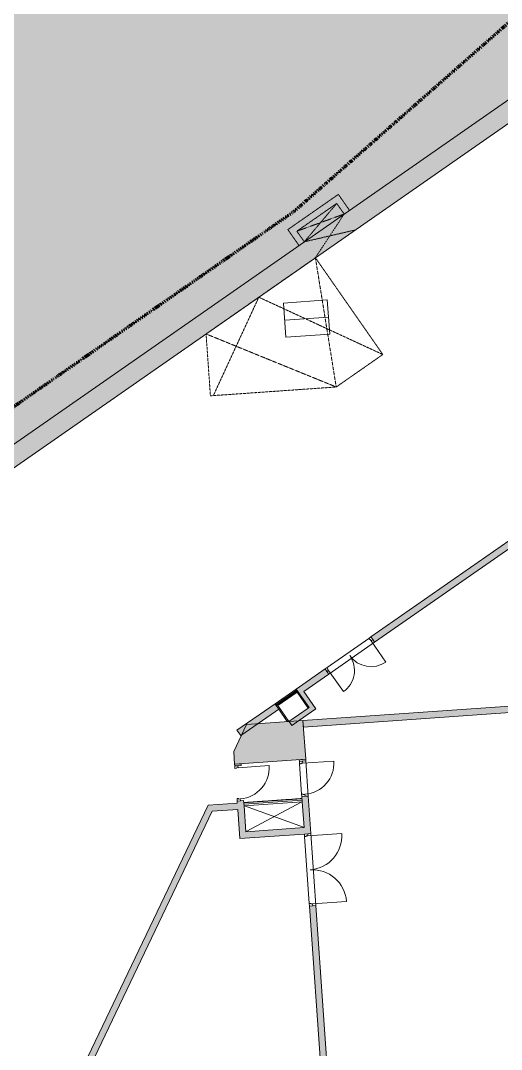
# Model space of a CAD drawing. Header units: millimetres. Extents: x 833941507 to 1669051331, y 817666127 to 1636299673.
# Drawn here: x 834418419 to 834433263, y 818087337 to 818119099 of the extents above; entities that cross this region are included whole.
import ezdxf

# ---------------------------------------------------------------- set-up
doc = ezdxf.new("R2010")
doc.units = ezdxf.units.MM
doc.header["$LTSCALE"] = 3
for name, pattern in [('3A35X-MAGP-P-MP-B02B$0$Double dash', [24.5, 10, -3, 2, -3, 2, -4.5]), ('3A35X-MAGP-P-MP-B02B$0$Hidden', [2.25, 1, -1.25]), ('3A35X-MAGP-P-MP-B02B$0$Overhead', [1.8, 1.2, -0.6])]:
    doc.linetypes.add(name, pattern=pattern)
for name, color, linetype, lineweight in [('3A35X-MAGP-P-MP-B02B$0$A-010-M_LINE', 252, 'Continuous', 5), ('3A35X-MAGP-P-MP-B02B$0$A-010-M_LINE_Over', 252, '3A35X-MAGP-P-MP-B02B$0$Overhead', 5), ('3A35X-MAGP-P-MP-B02B$0$A-200-M_WALL_EXT', 252, 'Continuous', 9), ('3A35X-MAGP-P-MP-B02B$0$A-200-M_WALL_INT', 252, 'Continuous', 9), ('3A35X-MAGP-P-MP-B02B$0$A-200-M_WALL_PAT', 252, 'Continuous', 9), ('3A35X-MAGP-P-MP-B02B$0$A-230-M_FLOOR', 252, 'Continuous', 18), ('3A35X-MAGP-P-MP-B02B$0$A-314-M_WINDOW', 252, 'Continuous', 5), ('3A35X-MAGP-P-MP-B02B$0$A-325-M_DOOR', 252, 'Continuous', 5), ('3A35X-MAGP-P-MP-B02B$0$A-770-ME_FFE_SA', 252, 'Continuous', 5), ('3A35X-MAGP-P-MP-B02B$0$A-770-MH_FFE_SA', 252, '3A35X-MAGP-P-MP-B02B$0$Overhead', 5), ('3A35X-MAGP-P-MP-B02B$0$C-910-M_SITE_BOUND', 252, '3A35X-MAGP-P-MP-B02B$0$Double dash', 70), ('3A35X-MAGP-P-MP-B02B$0$S-280-M_COLUMN', 252, 'Continuous', 9), ('3A35X-MAGP-P-MP-B02B$0$Z-000-T_TEXT', 252, 'Continuous', 5), ('3A35X-MAGP-P-MP-B02B$0$Z-060-M_DETAIL', 252, 'Continuous', 5), ('UAJ-23FLOR-h', 251, 'Continuous', 9)]:
    doc.layers.add(name, color=color, linetype=linetype, lineweight=lineweight)
doc.layers.add('UAJ-00XREF', color=7, linetype='Continuous')

# ---------------------------------------------------------------- blocks, each defined once
blk = doc.blocks.new('GBP-LTC-LB01')
at = {"layer": 'UAJ-23FLOR-h'}
h = blk.add_hatch(dxfattribs=at)
h.set_pattern_fill('EARTH,_O', color=256, scale=180, angle=45)
h.set_pattern_definition([(48.9989, (834576001.8, 818046085.3), (-112.727, 1612.5107), [1143, -1143]), (48.9989, (834575678.3, 818046366.6), (-112.727, 1612.5107), [1143, -1143]), (48.9989, (834575354.8, 818046647.8), (-112.727, 1612.5107), [1143, -1143]), (138.9989, (834575340.7, 818046849.3), (-1612.5107, -112.727), [1143, -1143]), (138.9989, (834575621.9, 818047172.8), (-1612.5107, -112.727), [1143, -1143]), (138.9989, (834575903.1, 818047496.3), (-1612.5107, -112.727), [1143, -1143])])
h.paths.add_polyline_path([(834572173, 818200349), (834310584, 818182062), (834331502, 817882832), (834364940, 817885169), (834473096, 818011284), (834480534, 818020120), (834485095, 818025710), (834491376, 818033619), (834497063, 818041013), (834493146, 818043679), (834512789, 818074029), (834518712, 818083675), (834526231, 818096325), (834534646, 818111073), (834545956, 818131981), (834557205, 818154199), (834564040, 818168497), (834570941, 818183576), (834578368, 818200696)])
h.paths.add_polyline_path([(834382131, 817956470), (834418269, 817958996), (834422062, 817963856), (834428403, 817964299), (834467239, 818010696), (834466445, 818021739), (834476098, 818035709), (834485267, 818048983), (834487015, 818051460), (834497268, 818067303), (834492893, 818129890), (834448057, 818126756), (834416897, 818105052), (834382061, 818080789), (834386167, 818022059), (834377588, 818021459)], flags=16)
edge = h.paths.add_edge_path(flags=16)
edge.add_line((834540292, 818142076), (834533466, 818141614))
edge.add_line((834533466, 818141614), (834523258, 818143863))
edge.add_line((834523258, 818143863), (834525897, 818155839))
edge.add_arc((834558382, 818267025), 115835, 237.2184, 253.71313, ccw=False)
edge.add_line((834495665, 818169638), (834498268, 818132357))
edge.add_line((834498268, 818132357), (834496346, 818130135))
edge.add_line((834496346, 818130135), (834492880, 818129893))
edge.add_line((834492880, 818129893), (834494230, 818110588))
edge.add_line((834494230, 818110588), (834496326, 818110708))
edge.add_line((834496326, 818110708), (834498420, 818080754))
edge.add_line((834498420, 818080754), (834498046, 818080727))
edge.add_line((834498046, 818080727), (834498255, 818077746))
edge.add_line((834498255, 818077746), (834503061, 818078082))
edge.add_line((834503061, 818078082), (834504980, 818081212))
edge.add_line((834504980, 818081212), (834509429, 818088471))
edge.add_line((834509429, 818088471), (834515217, 818097914))
edge.add_line((834515217, 818097914), (834526067, 818116416))
edge.add_line((834526067, 818116416), (834532489, 818127889))
edge.add_line((834532489, 818127889), (834534831, 818132146))
edge.add_line((834534831, 818132146), (834540292, 818142076))
h = blk.add_hatch(dxfattribs=at)
h.set_pattern_fill('EARTH,_O', color=256, scale=180, angle=45)
h.set_pattern_definition([(45.0000001, (-1082349.7, 54794.9), (-3e-06, 1616.4461018), [1143, -1143]), (45.0000001, (-1082652.8, 55098), (-3e-06, 1616.4461018), [1143, -1143]), (45.0000001, (-1082955.9, 55401.1), (-3e-06, 1616.4461018), [1143, -1143]), (135.0000001, (-1082955.9, 55603.1), (-1616.4461018, -3e-06), [1143, -1143]), (135.0000001, (-1082652.8, 55906.2), (-1616.4461018, -3e-06), [1143, -1143]), (135.0000001, (-1082349.7, 56209.3), (-1616.4461018, -3e-06), [1143, -1143])])
h.paths.add_polyline_path([(834669469, 818015499), (834651081, 818014214), (834651091, 818014066), (834669480, 818015352)], flags=16)
edge = h.paths.add_edge_path()
edge.add_arc((834611764, 818123015), 22001, 94.0007, 118.6887)
edge.add_line((834601202, 818142316), (834593918, 818141228))
edge.add_arc((834611768, 818123014), 25503, 93.9972, 134.4213, ccw=False)
edge.add_line((834609991, 818148455), (834618164, 818149026))
edge.add_line((834618164, 818149026), (834618408, 818145535))
edge.add_line((834618408, 818145535), (834616365, 818145392))
edge.add_line((834616365, 818145392), (834616609, 818141901))
edge.add_line((834616609, 818141901), (834611622, 818141552))
edge.add_line((834611622, 818141552), (834611378, 818145043))
edge.add_line((834611378, 818145043), (834610229, 818144963))
h.paths.add_polyline_path([(834673233, 818197366), (834607546, 818192774), (834599172, 818174435), (834588349, 818152375), (834578622, 818133891), (834568418, 818115665), (834556457, 818095618), (834546606, 818080042), (834532219, 818058624), (834523692, 818046596), (834515684, 818035708), (834508244, 818025930), (834500656, 818016266), (834489787, 818002934), (834483448, 817995421), (834478638, 817989842), (834458454, 817967379), (834441506, 817949096), (834383076, 817886437), (834482027, 817893355), (834551919, 817920009), (834634905, 817930637), (834634023, 817939309), (834633770, 817941796), (834633578, 817943687), (834508697, 817930984), (834507053, 817930191), (834506409, 817939427), (834507657, 817945567), (834503417, 818006767), (834503064, 818011763), (834514053, 818025792), (834520785, 818034889), (834526319, 818042437), (834532382, 818050706), (834536346, 818056473), (834542258, 818065226), (834550406, 818077287), (834561579, 818095002), (834574523, 818117080), (834587769, 818140310), (834609774, 818143595), (834610002, 818140336), (834634253, 818142031), (834636807, 818105492), (834642791, 818105914), (834646279, 818056033), (834640293, 818055614), (834643382, 818011425), (834641138, 818011268), (834645776, 817944928), (834639048, 817944244), (834640362, 817931328), (834651070, 817932707), (834650588, 817936476), (834685106, 817940897), (834685588, 817937128), (834691374, 817937869)])
blk = doc.blocks.new('3A35X-MAGP-P-MP-B02B')
at = {"layer": '3A35X-MAGP-P-MP-B02B$0$A-200-M_WALL_PAT'}
h = blk.add_hatch(color=256, dxfattribs=at)
h.paths.add_polyline_path([(67826, 195270), (78806, 201831), (78641, 202431), (67826, 195969), (67826, 195274)], flags=0)
h.paths.add_polyline_path([(48946, 183989), (67826, 195270), (67826, 195969), (48638, 184504), (48814, 184208)], flags=0)
for points in [[(43433, 180695), (48946, 183989), (48638, 184504), (43126, 181210), (43420, 180718)], [(56044, 174915), (56173, 174992), (55842, 175546), (55713, 175469), (55998, 174992)], [(55610, 174656), (56044, 174915), (55967, 175044), (55318, 174656)], [(55941, 174456), (68800, 174456), (68800, 174656), (55750, 174654), (55750, 174456)], [(46900, 161730), (52873, 172256), (52643, 172256), (46900, 162135), (46900, 162027)], [(53550, 172056), (53750, 172056), (53750, 172256), (52873, 172256), (52759, 172056), (53294, 172056)], [(53750, 171156), (53750, 172056), (53550, 172056), (53550, 171156)], [(55534, 171156), (55550, 171156), (55550, 171356), (53750, 171356), (53750, 171156), (54625, 171156)]]:
    blk.add_hatch(color=256, dxfattribs=at).paths.add_polyline_path(points, flags=0)
h = blk.add_hatch(color=256, dxfattribs=at)
h.paths.add_polyline_path([(53799, 174325), (53827, 174342), (54006, 174656), (54353, 174656), (55026, 175059), (54924, 175230), (53696, 174497)], flags=0)
h.paths.add_polyline_path([(55713, 175469), (56644, 176025), (56542, 176197), (55610, 175641), (55668, 175544)], flags=0)
h.paths.add_polyline_path([(58126, 176911), (62807, 179708), (62704, 179879), (58023, 177082), (58093, 176966)], flags=0)
h.paths.add_polyline_path([(64352, 180631), (66700, 182034), (66598, 182206), (64249, 180802), (64320, 180685)], flags=0)
h.paths.add_polyline_path([(68182, 182919), (70628, 184381), (70239, 184381), (68079, 183091), (68149, 182974)], flags=0)
h = blk.add_hatch(color=256, dxfattribs=at)
h.paths.add_polyline_path([(53550, 172256), (53750, 172256), (53750, 172318), (53550, 172318)], flags=0)
h.paths.add_polyline_path([(53550, 173406), (53750, 173406), (53750, 173456), (53550, 173455)], flags=0)
h = blk.add_hatch(color=256, dxfattribs=at)
h.paths.add_polyline_path([(55550, 163456), (55750, 163456), (55750, 168930), (55550, 168930)], flags=0)
h.paths.add_polyline_path([(55550, 171156), (55750, 171156), (55750, 172318), (55550, 172318), (55550, 171356)], flags=0)
h.paths.add_polyline_path([(55597, 173406), (55750, 173406), (55750, 173456), (55550, 173455), (55550, 173406)], flags=0)
at = {"layer": '3A35X-MAGP-P-MP-B02B$0$A-314-M_WINDOW'}
h = blk.add_hatch(dxfattribs=at)
h.set_pattern_fill('FP_1', color=256, angle=30.859, style=0, pattern_type=2)
h.set_pattern_definition([(45, (-0.0003, -0.0002), (-1391.034, 1391.035), []), (135, (-0.0003, -0.0002), (-1391.035, -1391.034), [])])
h.paths.add_polyline_path([(54946, 175203), (55624, 175608), (55606, 175638), (54928, 175233), (54930, 175230)], flags=0)
at = {"layer": '3A35X-MAGP-P-MP-B02B$0$S-280-M_COLUMN', "lineweight": 13}
blk.add_hatch(color=256, dxfattribs=at).paths.add_polyline_path([(53611, 173456), (55750, 173456), (55750, 174656), (54006, 174656), (53550, 173855), (53550, 173456)], flags=0)
at = {"layer": '3A35X-MAGP-P-MP-B02B$0$Z-060-M_DETAIL'}
blk.add_hatch(color=256, dxfattribs=at).paths.add_polyline_path([(56653, 189293), (56825, 189396), (56619, 189739), (57907, 190508), (58112, 190165), (58284, 190268), (57976, 190783), (56345, 189808), (56619, 189349)], flags=0)
at = {"layer": '3A35X-MAGP-P-MP-B02B$0$A-010-M_LINE', "linetype": '3A35X-MAGP-P-MP-B02B$0$Overhead'}
for p, q in [((57976, 190783), (56345, 189808)), ((58284, 190268), (57976, 190783)), ((56619, 189739), (57907, 190508)), ((57907, 190508), (56825, 189396)), ((57907, 190508), (58112, 190165)), ((58112, 190165), (56619, 189739)), ((56345, 189808), (56653, 189293)), ((56825, 189396), (56619, 189739)), ((53601, 186770), (57132, 188881)), ((58999, 185756), (57132, 188881)), ((55304, 187788), (53692, 184856)), ((53601, 186770), (53601, 184856)), ((58999, 185756), (57494, 184856)), ((53601, 184856), (57494, 184856))]:
    blk.add_line(p, q, dxfattribs=at)
at = {"layer": '3A35X-MAGP-P-MP-B02B$0$A-010-M_LINE', "linetype": '3A35X-MAGP-P-MP-B02B$0$Hidden'}
for p, q in [((58112, 190165), (57132, 188881)), ((58420, 189650), (56825, 189396))]:
    blk.add_line(p, q, dxfattribs=at)
at = {"layer": '3A35X-MAGP-P-MP-B02B$0$A-010-M_LINE'}
for p, q in [((55550, 172393), (55550, 173331)), ((55750, 173406), (55750, 172318)), ((55750, 171156), (55750, 168930))]:
    blk.add_line(p, q, dxfattribs=at)
at = {"layer": '3A35X-MAGP-P-MP-B02B$0$A-010-M_LINE_Over'}
for p, q in [((57132, 188881), (57494, 184856)), ((58999, 185756), (55304, 187788)), ((53601, 186770), (57494, 184856))]:
    blk.add_line(p, q, dxfattribs=at)
at = {"layer": '3A35X-MAGP-P-MP-B02B$0$A-200-M_WALL_EXT', "lineweight": 13}
for p, q in [((78641, 202431), (48638, 184504)), ((48946, 183989), (67826, 195270)), ((48638, 184504), (43126, 181210)), ((43433, 180695), (48946, 183989))]:
    blk.add_line(p, q, dxfattribs=at)
at = {"layer": '3A35X-MAGP-P-MP-B02B$0$A-200-M_WALL_INT'}
for p, q in [((66598, 182206), (58023, 177082)), ((58126, 176911), (62635, 179605)), ((58075, 176997), (58126, 176911)), ((56542, 176197), (55606, 175638)), ((55842, 175546), (56644, 176025)), ((56644, 176025), (56593, 176111)), ((55610, 175641), (55967, 175044)), ((55713, 175469), (55687, 175454)), ((56173, 174992), (55842, 175546)), ((54928, 175233), (53696, 174497)), ((53799, 174325), (55061, 175079)), ((55026, 175059), (54924, 175230)), ((55967, 175044), (55941, 175029)), ((55395, 174527), (56173, 174992)), ((53696, 174497), (53799, 174325)), ((55318, 174656), (55395, 174527)), ((68800, 174656), (55750, 174656)), ((55750, 174656), (55750, 174456)), ((55750, 174456), (68800, 174456)), ((53550, 173456), (53550, 173406)), ((53750, 173456), (53550, 173456)), ((53750, 173406), (53750, 173456)), ((55550, 173456), (55550, 173406)), ((55750, 173456), (55550, 173456)), ((55750, 173406), (55750, 173456)), ((53650, 173406), (53750, 173406)), ((55650, 173406), (55750, 173406)), ((52643, 172256), (46900, 162135)), ((53550, 172256), (52643, 172256)), ((53550, 172318), (53550, 172256)), ((53750, 172318), (53650, 172318)), ((53750, 172156), (53750, 172318)), ((55550, 172318), (55550, 172156)), ((55750, 172318), (55650, 172318)), ((55750, 171156), (55750, 172318)), ((47880, 163456), (52759, 172056)), ((52759, 172056), (53550, 172056)), ((53550, 172056), (53550, 171156)), ((53550, 171156), (55550, 171156)), ((55650, 171156), (55750, 171156)), ((55550, 168930), (55550, 163456)), ((55750, 168930), (55650, 168930)), ((55750, 163456), (55750, 168930))]:
    blk.add_line(p, q, dxfattribs=at)
at = {"layer": '3A35X-MAGP-P-MP-B02B$0$A-230-M_FLOOR'}
for p, q in [((56606, 176236), (57959, 177044)), ((58126, 176911), (56644, 176025)), ((55550, 172393), (55550, 173331)), ((55750, 173406), (55750, 172318)), ((53750, 172256), (55550, 172256)), ((55550, 169005), (55550, 171081)), ((55750, 171156), (55750, 168930))]:
    blk.add_line(p, q, dxfattribs=at)
at = {"layer": '3A35X-MAGP-P-MP-B02B$0$A-314-M_WINDOW', "lineweight": 18}
for p, q in [((55606, 175638), (54928, 175233)), ((54946, 175203), (55624, 175608)), ((55628, 175611), (55594, 175590)), ((55594, 175590), (55612, 175560)), ((55624, 175608), (55606, 175638)), ((55612, 175560), (55646, 175581)), ((54928, 175233), (54946, 175203)), ((54976, 175221), (54942, 175200)), ((54960, 175170), (54994, 175191)), ((54994, 175191), (54976, 175221))]:
    blk.add_line(p, q, dxfattribs=at)
at = {"layer": '3A35X-MAGP-P-MP-B02B$0$A-314-M_WINDOW'}
blk.add_line((55612, 175560), (54994, 175191), dxfattribs=at)
at = {"layer": '3A35X-MAGP-P-MP-B02B$0$A-325-M_DOOR', "lineweight": 9}
for p, q in [((58023, 177082), (57959, 177044)), ((57959, 177044), (57983, 177004)), ((57983, 177004), (57996, 177011)), ((57996, 177011), (58023, 176966)), ((58075, 176997), (58023, 177082)), ((58023, 176966), (58075, 176997)), ((56606, 176236), (56542, 176197)), ((56542, 176197), (56593, 176111)), ((56593, 176111), (56644, 176142)), ((56630, 176195), (56606, 176236)), ((56617, 176187), (56630, 176195)), ((56644, 176142), (56617, 176187)), ((53650, 173406), (53550, 173406)), ((53550, 173406), (53550, 173331)), ((53550, 173331), (53597, 173331)), ((53597, 173331), (53597, 173346)), ((53597, 173346), (53650, 173346)), ((53650, 173346), (53650, 173406)), ((55650, 173406), (55550, 173406)), ((55550, 173406), (55550, 173331)), ((55550, 173331), (55597, 173331)), ((55597, 173331), (55597, 173346)), ((55597, 173346), (55650, 173346)), ((55650, 173346), (55650, 173406)), ((53597, 172393), (53550, 172393)), ((53550, 172393), (53550, 172318)), ((53550, 172318), (53650, 172318)), ((53597, 172378), (53597, 172393)), ((53650, 172378), (53597, 172378)), ((53650, 172318), (53650, 172378)), ((55597, 172393), (55550, 172393)), ((55550, 172393), (55550, 172318)), ((55550, 172318), (55650, 172318)), ((55597, 172378), (55597, 172393)), ((55650, 172378), (55597, 172378)), ((55650, 172318), (55650, 172378)), ((55650, 171156), (55550, 171156)), ((55550, 171156), (55550, 171081)), ((55550, 171081), (55597, 171081)), ((55597, 171081), (55597, 171096)), ((55597, 171096), (55650, 171096)), ((55650, 171096), (55650, 171156)), ((55597, 169005), (55550, 169005)), ((55550, 169005), (55550, 168930)), ((55597, 168990), (55597, 169005)), ((55650, 168990), (55597, 168990)), ((55650, 168930), (55650, 168990)), ((55550, 168930), (55650, 168930))]:
    blk.add_line(p, q, dxfattribs=at)
at = {"layer": '3A35X-MAGP-P-MP-B02B$0$A-325-M_DOOR'}
for p, q in [((58020, 176964), (58430, 176279)), ((56647, 176144), (57057, 175458)), ((53650, 173343), (54612, 173343)), ((55650, 173343), (56612, 173343)), ((55650, 171093), (56699, 171093)), ((55650, 168993), (56699, 168993))]:
    blk.add_line(p, q, dxfattribs=at)
for centre, radius, start, end in [((56647, 176144), 799, 300.859, 30.859), ((58020, 176964), 799, 210.859, 300.859), ((53650, 173343), 962, 270.0006, 0.0006), ((55650, 173343), 962, 270, 0), ((55650, 171093), 1049, 270, 0), ((55650, 168993), 1049, 0, 90)]:
    blk.add_arc(centre, radius, start, end, dxfattribs=at)
at = {"layer": '3A35X-MAGP-P-MP-B02B$0$A-770-ME_FFE_SA'}
for p, q in [((55633, 175544), (55007, 175169)), ((55941, 175029), (55633, 175544)), ((55007, 175169), (55315, 174654)), ((55315, 174654), (55941, 175029)), ((53750, 172256), (53750, 172246)), ((55550, 172256), (53750, 172256)), ((53750, 172246), (55550, 172246)), ((55550, 172206), (53750, 172206)), ((55540, 172256), (53760, 172256)), ((53760, 172256), (55540, 172256)), ((53760, 171366), (55540, 172156)), ((53760, 172156), (55540, 171366)), ((55550, 172246), (55550, 172256))]:
    blk.add_line(p, q, dxfattribs=at)
at = {"layer": '3A35X-MAGP-P-MP-B02B$0$A-770-MH_FFE_SA'}
for q in [(53760, 172256), (53760, 172256), (55540, 172256), (55540, 172256)]:
    blk.add_line((54650, 172256), q, dxfattribs=at)
at = {"layer": '3A35X-MAGP-P-MP-B02B$0$C-910-M_SITE_BOUND'}
for p, q in [((75361, 204681), (56581, 190357)), ((75361, 204681), (56581, 190357)), ((56581, 190357), (-9024, 151156)), ((56581, 190357), (-9024, 151156))]:
    blk.add_line(p, q, dxfattribs=at)
at = {"layer": '3A35X-MAGP-P-MP-B02B$0$S-280-M_COLUMN', "lineweight": 13}
for p, q in [((54006, 174656), (53550, 173855)), ((55313, 174656), (54006, 174656)), ((55750, 174656), (55318, 174656)), ((55750, 173456), (55750, 174656)), ((53550, 173855), (53550, 173456)), ((53550, 173456), (55750, 173456))]:
    blk.add_line(p, q, dxfattribs=at)
at = {"layer": '3A35X-MAGP-P-MP-B02B$0$Z-000-T_TEXT'}
for p, q in [((56052, 186499), (56052, 187555)), ((56052, 187555), (57407, 187555)), ((57407, 187555), (57407, 186499)), ((56052, 187027), (57407, 187027)), ((57407, 186499), (56052, 186499))]:
    blk.add_line(p, q, dxfattribs=at)
at = {"layer": '3A35X-MAGP-P-MP-B02B$0$Z-060-M_DETAIL'}
for p, q in [((55609, 175564), (54991, 175195)), ((55625, 175539), (55641, 175577)), ((55026, 175059), (55265, 174659)), ((55926, 175054), (55952, 175070)), ((55265, 174659), (55284, 174706)), ((55265, 174659), (55299, 174680)), ((53750, 171356), (53750, 172156)), ((53750, 172156), (55550, 172156)), ((55550, 172156), (55550, 171356)), ((55550, 171356), (53750, 171356))]:
    blk.add_line(p, q, dxfattribs=at)

msp = doc.modelspace()

# ---------------------------------------------------------------- block references
msp.add_blockref('GBP-LTC-LB01', (0, 0))
at = {"layer": 'UAJ-00XREF', "rotation": 4.012827991232881}
msp.add_blockref('3A35X-MAGP-P-MP-B02B', (834383746, 817919361), dxfattribs=at)

doc.saveas('drawing.dxf')
